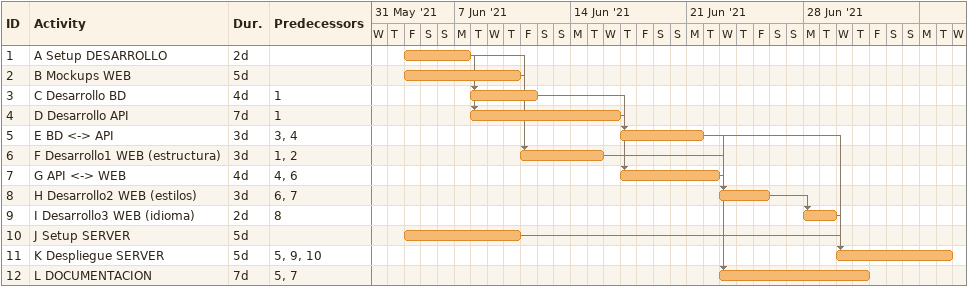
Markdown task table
| ID | Task | Duration | Start | Finish | Predecessors |
|---|---|---|---|---|---|
| 1 | A Setup DESARROLLO | 2d | 2021-06-04 | 2021-06-07 |  |
| 2 | B Mockups WEB | 5d | 2021-06-04 | 2021-06-10 |  |
| 3 | C Desarrollo BD | 4d | 2021-06-08 | 2021-06-11 | 1 |
| 4 | D Desarrollo API | 7d | 2021-06-08 | 2021-06-16 | 1 |
| 5 | E BD <-> API | 3d | 2021-06-17 | 2021-06-21 | 3, 4 |
| 6 | F Desarrollo1 WEB (estructura) | 3d | 2021-06-11 | 2021-06-15 | 1, 2 |
| 7 | G API <-> WEB | 4d | 2021-06-17 | 2021-06-22 | 4, 6 |
| 8 | H Desarrollo2 WEB (estilos) | 3d | 2021-06-23 | 2021-06-25 | 6, 7 |
| 9 | I Desarrollo3 WEB (idioma) | 2d | 2021-06-28 | 2021-06-29 | 8 |
| 10 | J Setup SERVER | 5d | 2021-06-04 | 2021-06-10 |  |
| 11 | K Despliegue SERVER | 5d | 2021-06-30 | 2021-07-06 | 5, 9, 10 |
| 12 | L DOCUMENTACION | 7d | 2021-06-23 | 2021-07-01 | 5, 7 |
